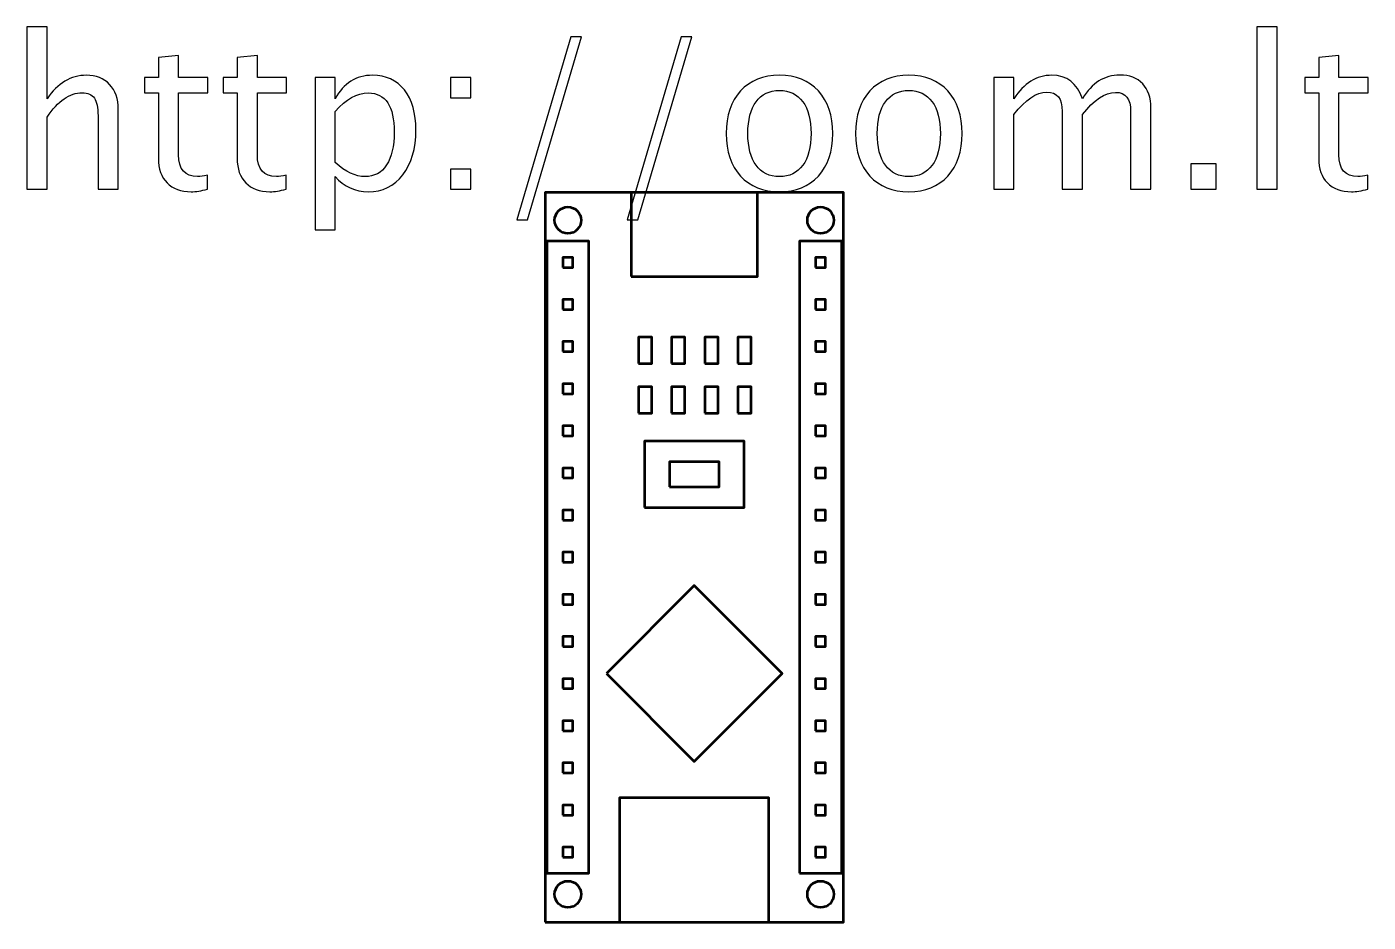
# Model space of a CAD drawing. Header units: centimetres. Extents: x -55 to 43, y -73 to 74.
# Drawn here: x -35.53 to -27.44, y 53.3 to 58.7 of the extents above; entities that cross this region are included whole.
import ezdxf

# ---------------------------------------------------------------- set-up
doc = ezdxf.new("R2010")
doc.units = ezdxf.units.CM
doc.header["$MEASUREMENT"] = 0
doc.layers.add('Layer 1', color=7, linetype='Continuous')

msp = doc.modelspace()

# ---------------------------------------------------------------- linework, layer by layer
at = {"layer": 'Layer 1', "lineweight": 53}
for points in [[(-32.4, 53.3), (-30.6, 53.3), (-30.6, 57.7), (-32.4, 57.7), (-32.4, 53.3)], [(-31.881, 57.192), (-31.119, 57.192), (-31.119, 57.7), (-31.881, 57.7), (-31.881, 57.192)], [(-32.389, 53.59497), (-32.135, 53.59497), (-32.135, 57.40497), (-32.389, 57.40497), (-32.389, 53.59497)], [(-30.865, 53.59497), (-30.611, 53.59497), (-30.611, 57.40497), (-30.865, 57.40497), (-30.865, 53.59497)], [(-32.292, 57.24797), (-32.232, 57.24797), (-32.232, 57.30797), (-32.292, 57.30797), (-32.292, 57.24797)], [(-30.768, 57.24797), (-30.708, 57.24797), (-30.708, 57.30797), (-30.768, 57.30797), (-30.768, 57.24797)], [(-32.292, 56.99397), (-32.232, 56.99397), (-32.232, 57.05397), (-32.292, 57.05397), (-32.292, 56.99397)], [(-30.768, 56.99397), (-30.708, 56.99397), (-30.708, 57.05397), (-30.768, 57.05397), (-30.768, 56.99397)], [(-32.292, 56.73997), (-32.232, 56.73997), (-32.232, 56.79997), (-32.292, 56.79997), (-32.292, 56.73997)], [(-31.83639, 56.66799), (-31.75639, 56.66799), (-31.75639, 56.82799), (-31.83639, 56.82799), (-31.83639, 56.66799)], [(-31.63639, 56.66799), (-31.55639, 56.66799), (-31.55639, 56.82799), (-31.63639, 56.82799), (-31.63639, 56.66799)], [(-31.43639, 56.66799), (-31.35639, 56.66799), (-31.35639, 56.82799), (-31.43639, 56.82799), (-31.43639, 56.66799)], [(-31.23639, 56.66799), (-31.15639, 56.66799), (-31.15639, 56.82799), (-31.23639, 56.82799), (-31.23639, 56.66799)], [(-30.768, 56.73997), (-30.708, 56.73997), (-30.708, 56.79997), (-30.768, 56.79997), (-30.768, 56.73997)], [(-32.292, 56.48597), (-32.232, 56.48597), (-32.232, 56.54597), (-32.292, 56.54597), (-32.292, 56.48597)], [(-30.768, 56.48597), (-30.708, 56.48597), (-30.708, 56.54597), (-30.768, 56.54597), (-30.768, 56.48597)], [(-31.83639, 56.36799), (-31.75639, 56.36799), (-31.75639, 56.52799), (-31.83639, 56.52799), (-31.83639, 56.36799)], [(-31.63639, 56.36799), (-31.55639, 56.36799), (-31.55639, 56.52799), (-31.63639, 56.52799), (-31.63639, 56.36799)], [(-31.43639, 56.36799), (-31.35639, 56.36799), (-31.35639, 56.52799), (-31.43639, 56.52799), (-31.43639, 56.36799)], [(-31.23639, 56.36799), (-31.15639, 56.36799), (-31.15639, 56.52799), (-31.23639, 56.52799), (-31.23639, 56.36799)], [(-32.292, 56.23197), (-32.232, 56.23197), (-32.232, 56.29197), (-32.292, 56.29197), (-32.292, 56.23197)], [(-30.768, 56.23197), (-30.708, 56.23197), (-30.708, 56.29197), (-30.768, 56.29197), (-30.768, 56.23197)], [(-31.8, 55.8), (-31.2, 55.8), (-31.2, 56.2), (-31.8, 56.2), (-31.8, 55.8)], [(-31.65, 55.925), (-31.35, 55.925), (-31.35, 56.075), (-31.65, 56.075), (-31.65, 55.925)], [(-32.292, 55.97797), (-32.232, 55.97797), (-32.232, 56.03797), (-32.292, 56.03797), (-32.292, 55.97797)], [(-30.768, 55.97797), (-30.708, 55.97797), (-30.708, 56.03797), (-30.768, 56.03797), (-30.768, 55.97797)], [(-32.292, 55.72397), (-32.232, 55.72397), (-32.232, 55.78397), (-32.292, 55.78397), (-32.292, 55.72397)], [(-30.768, 55.72397), (-30.708, 55.72397), (-30.708, 55.78397), (-30.768, 55.78397), (-30.768, 55.72397)], [(-32.292, 55.46997), (-32.232, 55.46997), (-32.232, 55.52997), (-32.292, 55.52997), (-32.292, 55.46997)], [(-30.768, 55.46997), (-30.708, 55.46997), (-30.708, 55.52997), (-30.768, 55.52997), (-30.768, 55.46997)], [(-32.292, 55.21597), (-32.232, 55.21597), (-32.232, 55.27597), (-32.292, 55.27597), (-32.292, 55.21597)], [(-30.768, 55.21597), (-30.708, 55.21597), (-30.708, 55.27597), (-30.768, 55.27597), (-30.768, 55.21597)], [(-32.292, 54.96197), (-32.232, 54.96197), (-32.232, 55.02197), (-32.292, 55.02197), (-32.292, 54.96197)], [(-30.768, 54.96197), (-30.708, 54.96197), (-30.708, 55.02197), (-30.768, 55.02197), (-30.768, 54.96197)], [(-32.292, 54.70797), (-32.232, 54.70797), (-32.232, 54.76797), (-32.292, 54.76797), (-32.292, 54.70797)], [(-30.768, 54.70797), (-30.708, 54.70797), (-30.708, 54.76797), (-30.768, 54.76797), (-30.768, 54.70797)], [(-32.292, 54.45397), (-32.232, 54.45397), (-32.232, 54.51397), (-32.292, 54.51397), (-32.292, 54.45397)], [(-30.768, 54.45397), (-30.708, 54.45397), (-30.708, 54.51397), (-30.768, 54.51397), (-30.768, 54.45397)], [(-32.292, 54.19997), (-32.232, 54.19997), (-32.232, 54.25997), (-32.292, 54.25997), (-32.292, 54.19997)], [(-30.768, 54.19997), (-30.708, 54.19997), (-30.708, 54.25997), (-30.768, 54.25997), (-30.768, 54.19997)], [(-31.95, 53.3), (-31.05, 53.3), (-31.05, 54.05), (-31.95, 54.05), (-31.95, 53.3)], [(-32.292, 53.94597), (-32.232, 53.94597), (-32.232, 54.00597), (-32.292, 54.00597), (-32.292, 53.94597)], [(-30.768, 53.94597), (-30.708, 53.94597), (-30.708, 54.00597), (-30.768, 54.00597), (-30.768, 53.94597)], [(-32.292, 53.69197), (-32.232, 53.69197), (-32.232, 53.75197), (-32.292, 53.75197), (-32.292, 53.69197)], [(-30.768, 53.69197), (-30.708, 53.69197), (-30.708, 53.75197), (-30.768, 53.75197), (-30.768, 53.69197)]]:
    msp.add_lwpolyline(points, close=True, dxfattribs=at)
for centre in [(-32.262, 57.53197), (-30.738, 57.53197), (-32.262, 53.46797), (-30.738, 53.46797)]:
    msp.add_ellipse(centre, major_axis=(0, 0.08), ratio=1, dxfattribs=at)
at = {"layer": 'Layer 1'}
for points, knots in [([(-35.52526, 57.71887), (-35.52526, 57.71887), (-35.52526, 58.69804), (-35.52526, 58.69804), (-35.52526, 58.69804), (-35.52526, 58.69804), (-35.40334, 58.69804), (-35.40334, 58.69804), (-35.40334, 58.69804), (-35.40334, 58.69804), (-35.40334, 58.26476), (-35.40334, 58.26476), (-35.40334, 58.26476), (-35.33878, 58.35895), (-35.25962, 58.40594), (-35.16606, 58.40594), (-35.16606, 58.40594), (-35.10722, 58.40594), (-35.06044, 58.38753), (-35.02594, 58.35048), (-35.02594, 58.35048), (-34.99144, 58.31365), (-34.97408, 58.26391), (-34.97408, 58.20168), (-34.97408, 58.20168), (-34.97408, 58.20168), (-34.97408, 57.71887), (-34.97408, 57.71887), (-34.97408, 57.71887), (-34.97408, 57.71887), (-35.096, 57.71887), (-35.096, 57.71887), (-35.096, 57.71887), (-35.096, 57.71887), (-35.096, 58.16189), (-35.096, 58.16189), (-35.096, 58.16189), (-35.096, 58.21184), (-35.10341, 58.2474), (-35.11801, 58.26857), (-35.11801, 58.26857), (-35.13283, 58.28995), (-35.15717, 58.30053), (-35.19125, 58.30053), (-35.19125, 58.30053), (-35.26618, 58.30053), (-35.33688, 58.25164), (-35.40334, 58.15385), (-35.40334, 58.15385), (-35.40334, 58.15385), (-35.40334, 57.71887), (-35.40334, 57.71887), (-35.40334, 57.71887), (-35.40334, 57.71887), (-35.52526, 57.71887), (-35.52526, 57.71887)], [0, 0, 0, 0, 0.0666667, 0.0666667, 0.0666667, 0.0666667, 0.1333333, 0.1333333, 0.1333333, 0.1333333, 0.2, 0.2, 0.2, 0.2, 0.2666667, 0.2666667, 0.2666667, 0.2666667, 0.3333333, 0.3333333, 0.3333333, 0.3333333, 0.4, 0.4, 0.4, 0.4, 0.4666667, 0.4666667, 0.4666667, 0.4666667, 0.5333333, 0.5333333, 0.5333333, 0.5333333, 0.6, 0.6, 0.6, 0.6, 0.6666667, 0.6666667, 0.6666667, 0.6666667, 0.7333333, 0.7333333, 0.7333333, 0.7333333, 0.8, 0.8, 0.8, 0.8, 0.8666667, 0.8666667, 0.8666667, 0.8666667, 1, 1, 1, 1]), ([(-28.10636, 57.71887), (-28.10636, 57.71887), (-28.10636, 58.69804), (-28.10636, 58.69804), (-28.10636, 58.69804), (-28.10636, 58.69804), (-27.98444, 58.69804), (-27.98444, 58.69804), (-27.98444, 58.69804), (-27.98444, 58.69804), (-27.98444, 57.71887), (-27.98444, 57.71887), (-27.98444, 57.71887), (-27.98444, 57.71887), (-28.10636, 57.71887), (-28.10636, 57.71887)], [0, 0, 0, 0, 0.2, 0.2, 0.2, 0.2, 0.4, 0.4, 0.4, 0.4, 0.6, 0.6, 0.6, 0.6, 1, 1, 1, 1]), ([(-32.57082, 57.53472), (-32.57082, 57.53472), (-32.24422, 58.63708), (-32.24422, 58.63708), (-32.24422, 58.63708), (-32.24422, 58.63708), (-32.17966, 58.63708), (-32.17966, 58.63708), (-32.17966, 58.63708), (-32.17966, 58.63708), (-32.50626, 57.53472), (-32.50626, 57.53472), (-32.50626, 57.53472), (-32.50626, 57.53472), (-32.57082, 57.53472), (-32.57082, 57.53472)], [0, 0, 0, 0, 0.2, 0.2, 0.2, 0.2, 0.4, 0.4, 0.4, 0.4, 0.6, 0.6, 0.6, 0.6, 1, 1, 1, 1]), ([(-31.90492, 57.53472), (-31.90492, 57.53472), (-31.57832, 58.63708), (-31.57832, 58.63708), (-31.57832, 58.63708), (-31.57832, 58.63708), (-31.51376, 58.63708), (-31.51376, 58.63708), (-31.51376, 58.63708), (-31.51376, 58.63708), (-31.84036, 57.53472), (-31.84036, 57.53472), (-31.84036, 57.53472), (-31.84036, 57.53472), (-31.90492, 57.53472), (-31.90492, 57.53472)], [0, 0, 0, 0, 0.2, 0.2, 0.2, 0.2, 0.4, 0.4, 0.4, 0.4, 0.6, 0.6, 0.6, 0.6, 1, 1, 1, 1]), ([(-34.43602, 57.71908), (-34.4737, 57.70871), (-34.5065, 57.70363), (-34.53423, 57.70363), (-34.53423, 57.70363), (-34.59646, 57.70363), (-34.64493, 57.72141), (-34.67965, 57.75697), (-34.67965, 57.75697), (-34.71457, 57.79253), (-34.73193, 57.84185), (-34.73193, 57.90514), (-34.73193, 57.90514), (-34.73193, 57.90514), (-34.73193, 58.30053), (-34.73193, 58.30053), (-34.73193, 58.30053), (-34.73193, 58.30053), (-34.81617, 58.30053), (-34.81617, 58.30053), (-34.81617, 58.30053), (-34.81617, 58.30053), (-34.81617, 58.39197), (-34.81617, 58.39197), (-34.81617, 58.39197), (-34.81617, 58.39197), (-34.73193, 58.39197), (-34.73193, 58.39197), (-34.73193, 58.39197), (-34.73193, 58.39197), (-34.73193, 58.51368), (-34.73193, 58.51368), (-34.73193, 58.51368), (-34.73193, 58.51368), (-34.61001, 58.52532), (-34.61001, 58.52532), (-34.61001, 58.52532), (-34.61001, 58.52532), (-34.61001, 58.39197), (-34.61001, 58.39197), (-34.61001, 58.39197), (-34.61001, 58.39197), (-34.43348, 58.39197), (-34.43348, 58.39197), (-34.43348, 58.39197), (-34.43348, 58.39197), (-34.43348, 58.30053), (-34.43348, 58.30053), (-34.43348, 58.30053), (-34.43348, 58.30053), (-34.61001, 58.30053), (-34.61001, 58.30053), (-34.61001, 58.30053), (-34.61001, 58.30053), (-34.61001, 57.92715), (-34.61001, 57.92715), (-34.61001, 57.92715), (-34.61001, 57.8391), (-34.5717, 57.79507), (-34.49529, 57.79507), (-34.49529, 57.79507), (-34.47899, 57.79507), (-34.4593, 57.79782), (-34.43602, 57.80311), (-34.43602, 57.80311), (-34.43602, 57.80311), (-34.43602, 57.71908), (-34.43602, 57.71908)], [0, 0, 0, 0, 0.0555556, 0.0555556, 0.0555556, 0.0555556, 0.1111111, 0.1111111, 0.1111111, 0.1111111, 0.1666667, 0.1666667, 0.1666667, 0.1666667, 0.2222222, 0.2222222, 0.2222222, 0.2222222, 0.2777778, 0.2777778, 0.2777778, 0.2777778, 0.3333333, 0.3333333, 0.3333333, 0.3333333, 0.3888889, 0.3888889, 0.3888889, 0.3888889, 0.4444444, 0.4444444, 0.4444444, 0.4444444, 0.5, 0.5, 0.5, 0.5, 0.5555556, 0.5555556, 0.5555556, 0.5555556, 0.6111111, 0.6111111, 0.6111111, 0.6111111, 0.6666667, 0.6666667, 0.6666667, 0.6666667, 0.7222222, 0.7222222, 0.7222222, 0.7222222, 0.7777778, 0.7777778, 0.7777778, 0.7777778, 0.8333333, 0.8333333, 0.8333333, 0.8333333, 0.8888889, 0.8888889, 0.8888889, 0.8888889, 1, 1, 1, 1]), ([(-33.96104, 57.71908), (-33.99872, 57.70871), (-34.03152, 57.70363), (-34.05925, 57.70363), (-34.05925, 57.70363), (-34.12148, 57.70363), (-34.16995, 57.72141), (-34.20467, 57.75697), (-34.20467, 57.75697), (-34.23959, 57.79253), (-34.25695, 57.84185), (-34.25695, 57.90514), (-34.25695, 57.90514), (-34.25695, 57.90514), (-34.25695, 58.30053), (-34.25695, 58.30053), (-34.25695, 58.30053), (-34.25695, 58.30053), (-34.34119, 58.30053), (-34.34119, 58.30053), (-34.34119, 58.30053), (-34.34119, 58.30053), (-34.34119, 58.39197), (-34.34119, 58.39197), (-34.34119, 58.39197), (-34.34119, 58.39197), (-34.25695, 58.39197), (-34.25695, 58.39197), (-34.25695, 58.39197), (-34.25695, 58.39197), (-34.25695, 58.51368), (-34.25695, 58.51368), (-34.25695, 58.51368), (-34.25695, 58.51368), (-34.13503, 58.52532), (-34.13503, 58.52532), (-34.13503, 58.52532), (-34.13503, 58.52532), (-34.13503, 58.39197), (-34.13503, 58.39197), (-34.13503, 58.39197), (-34.13503, 58.39197), (-33.9585, 58.39197), (-33.9585, 58.39197), (-33.9585, 58.39197), (-33.9585, 58.39197), (-33.9585, 58.30053), (-33.9585, 58.30053), (-33.9585, 58.30053), (-33.9585, 58.30053), (-34.13503, 58.30053), (-34.13503, 58.30053), (-34.13503, 58.30053), (-34.13503, 58.30053), (-34.13503, 57.92715), (-34.13503, 57.92715), (-34.13503, 57.92715), (-34.13503, 57.8391), (-34.09672, 57.79507), (-34.02031, 57.79507), (-34.02031, 57.79507), (-34.00401, 57.79507), (-33.98432, 57.79782), (-33.96104, 57.80311), (-33.96104, 57.80311), (-33.96104, 57.80311), (-33.96104, 57.71908), (-33.96104, 57.71908)], [0, 0, 0, 0, 0.0555556, 0.0555556, 0.0555556, 0.0555556, 0.1111111, 0.1111111, 0.1111111, 0.1111111, 0.1666667, 0.1666667, 0.1666667, 0.1666667, 0.2222222, 0.2222222, 0.2222222, 0.2222222, 0.2777778, 0.2777778, 0.2777778, 0.2777778, 0.3333333, 0.3333333, 0.3333333, 0.3333333, 0.3888889, 0.3888889, 0.3888889, 0.3888889, 0.4444444, 0.4444444, 0.4444444, 0.4444444, 0.5, 0.5, 0.5, 0.5, 0.5555556, 0.5555556, 0.5555556, 0.5555556, 0.6111111, 0.6111111, 0.6111111, 0.6111111, 0.6666667, 0.6666667, 0.6666667, 0.6666667, 0.7222222, 0.7222222, 0.7222222, 0.7222222, 0.7777778, 0.7777778, 0.7777778, 0.7777778, 0.8333333, 0.8333333, 0.8333333, 0.8333333, 0.8888889, 0.8888889, 0.8888889, 0.8888889, 1, 1, 1, 1]), ([(-27.43834, 57.71908), (-27.47602, 57.70871), (-27.50882, 57.70363), (-27.53655, 57.70363), (-27.53655, 57.70363), (-27.59878, 57.70363), (-27.64725, 57.72141), (-27.68197, 57.75697), (-27.68197, 57.75697), (-27.71689, 57.79253), (-27.73425, 57.84185), (-27.73425, 57.90514), (-27.73425, 57.90514), (-27.73425, 57.90514), (-27.73425, 58.30053), (-27.73425, 58.30053), (-27.73425, 58.30053), (-27.73425, 58.30053), (-27.81849, 58.30053), (-27.81849, 58.30053), (-27.81849, 58.30053), (-27.81849, 58.30053), (-27.81849, 58.39197), (-27.81849, 58.39197), (-27.81849, 58.39197), (-27.81849, 58.39197), (-27.73425, 58.39197), (-27.73425, 58.39197), (-27.73425, 58.39197), (-27.73425, 58.39197), (-27.73425, 58.51368), (-27.73425, 58.51368), (-27.73425, 58.51368), (-27.73425, 58.51368), (-27.61233, 58.52532), (-27.61233, 58.52532), (-27.61233, 58.52532), (-27.61233, 58.52532), (-27.61233, 58.39197), (-27.61233, 58.39197), (-27.61233, 58.39197), (-27.61233, 58.39197), (-27.4358, 58.39197), (-27.4358, 58.39197), (-27.4358, 58.39197), (-27.4358, 58.39197), (-27.4358, 58.30053), (-27.4358, 58.30053), (-27.4358, 58.30053), (-27.4358, 58.30053), (-27.61233, 58.30053), (-27.61233, 58.30053), (-27.61233, 58.30053), (-27.61233, 58.30053), (-27.61233, 57.92715), (-27.61233, 57.92715), (-27.61233, 57.92715), (-27.61233, 57.8391), (-27.57402, 57.79507), (-27.49761, 57.79507), (-27.49761, 57.79507), (-27.48131, 57.79507), (-27.46162, 57.79782), (-27.43834, 57.80311), (-27.43834, 57.80311), (-27.43834, 57.80311), (-27.43834, 57.71908), (-27.43834, 57.71908)], [0, 0, 0, 0, 0.0555556, 0.0555556, 0.0555556, 0.0555556, 0.1111111, 0.1111111, 0.1111111, 0.1111111, 0.1666667, 0.1666667, 0.1666667, 0.1666667, 0.2222222, 0.2222222, 0.2222222, 0.2222222, 0.2777778, 0.2777778, 0.2777778, 0.2777778, 0.3333333, 0.3333333, 0.3333333, 0.3333333, 0.3888889, 0.3888889, 0.3888889, 0.3888889, 0.4444444, 0.4444444, 0.4444444, 0.4444444, 0.5, 0.5, 0.5, 0.5, 0.5555556, 0.5555556, 0.5555556, 0.5555556, 0.6111111, 0.6111111, 0.6111111, 0.6111111, 0.6666667, 0.6666667, 0.6666667, 0.6666667, 0.7222222, 0.7222222, 0.7222222, 0.7222222, 0.7777778, 0.7777778, 0.7777778, 0.7777778, 0.8333333, 0.8333333, 0.8333333, 0.8333333, 0.8888889, 0.8888889, 0.8888889, 0.8888889, 1, 1, 1, 1]), ([(-33.78705, 57.47376), (-33.78705, 57.47376), (-33.78705, 58.39197), (-33.78705, 58.39197), (-33.78705, 58.39197), (-33.78705, 58.39197), (-33.66513, 58.39197), (-33.66513, 58.39197), (-33.66513, 58.39197), (-33.66513, 58.39197), (-33.66513, 58.26476), (-33.66513, 58.26476), (-33.66513, 58.26476), (-33.61518, 58.35895), (-33.54003, 58.40594), (-33.43992, 58.40594), (-33.43992, 58.40594), (-33.35885, 58.40594), (-33.29514, 58.37652), (-33.24857, 58.31746), (-33.24857, 58.31746), (-33.202, 58.25841), (-33.17872, 58.17776), (-33.17872, 58.07553), (-33.17872, 58.07553), (-33.17872, 57.96419), (-33.20518, 57.87423), (-33.25788, 57.80608), (-33.25788, 57.80608), (-33.31059, 57.73771), (-33.38001, 57.70363), (-33.46595, 57.70363), (-33.46595, 57.70363), (-33.54575, 57.70363), (-33.61221, 57.73411), (-33.66513, 57.79528), (-33.66513, 57.79528), (-33.66513, 57.79528), (-33.66513, 57.47376), (-33.66513, 57.47376), (-33.66513, 57.47376), (-33.66513, 57.47376), (-33.78705, 57.47376), (-33.78705, 57.47376)], [0, 0, 0, 0, 0.0833333, 0.0833333, 0.0833333, 0.0833333, 0.1666667, 0.1666667, 0.1666667, 0.1666667, 0.25, 0.25, 0.25, 0.25, 0.3333333, 0.3333333, 0.3333333, 0.3333333, 0.4166667, 0.4166667, 0.4166667, 0.4166667, 0.5, 0.5, 0.5, 0.5, 0.5833333, 0.5833333, 0.5833333, 0.5833333, 0.6666667, 0.6666667, 0.6666667, 0.6666667, 0.75, 0.75, 0.75, 0.75, 0.8333333, 0.8333333, 0.8333333, 0.8333333, 1, 1, 1, 1]), ([(-30.98629, 57.70363), (-31.08514, 57.70363), (-31.16345, 57.73517), (-31.22103, 57.79825), (-31.22103, 57.79825), (-31.27881, 57.86132), (-31.3076, 57.94705), (-31.3076, 58.05521), (-31.3076, 58.05521), (-31.3076, 58.16316), (-31.27881, 58.24867), (-31.22103, 58.31154), (-31.22103, 58.31154), (-31.16345, 58.3744), (-31.08514, 58.40594), (-30.98629, 58.40594), (-30.98629, 58.40594), (-30.88744, 58.40594), (-30.80912, 58.3744), (-30.75155, 58.31154), (-30.75155, 58.31154), (-30.69377, 58.24867), (-30.66498, 58.16316), (-30.66498, 58.05521), (-30.66498, 58.05521), (-30.66498, 57.94705), (-30.69377, 57.86132), (-30.75155, 57.79825), (-30.75155, 57.79825), (-30.80912, 57.73517), (-30.88744, 57.70363), (-30.98629, 57.70363)], [0, 0, 0, 0, 0.1111111, 0.1111111, 0.1111111, 0.1111111, 0.2222222, 0.2222222, 0.2222222, 0.2222222, 0.3333333, 0.3333333, 0.3333333, 0.3333333, 0.4444444, 0.4444444, 0.4444444, 0.4444444, 0.5555556, 0.5555556, 0.5555556, 0.5555556, 0.6666667, 0.6666667, 0.6666667, 0.6666667, 0.7777778, 0.7777778, 0.7777778, 0.7777778, 1, 1, 1, 1]), ([(-30.20609, 57.70363), (-30.30494, 57.70363), (-30.38325, 57.73517), (-30.44083, 57.79825), (-30.44083, 57.79825), (-30.49861, 57.86132), (-30.5274, 57.94705), (-30.5274, 58.05521), (-30.5274, 58.05521), (-30.5274, 58.16316), (-30.49861, 58.24867), (-30.44083, 58.31154), (-30.44083, 58.31154), (-30.38325, 58.3744), (-30.30494, 58.40594), (-30.20609, 58.40594), (-30.20609, 58.40594), (-30.10724, 58.40594), (-30.02892, 58.3744), (-29.97135, 58.31154), (-29.97135, 58.31154), (-29.91357, 58.24867), (-29.88478, 58.16316), (-29.88478, 58.05521), (-29.88478, 58.05521), (-29.88478, 57.94705), (-29.91357, 57.86132), (-29.97135, 57.79825), (-29.97135, 57.79825), (-30.02892, 57.73517), (-30.10724, 57.70363), (-30.20609, 57.70363)], [0, 0, 0, 0, 0.1111111, 0.1111111, 0.1111111, 0.1111111, 0.2222222, 0.2222222, 0.2222222, 0.2222222, 0.3333333, 0.3333333, 0.3333333, 0.3333333, 0.4444444, 0.4444444, 0.4444444, 0.4444444, 0.5555556, 0.5555556, 0.5555556, 0.5555556, 0.6666667, 0.6666667, 0.6666667, 0.6666667, 0.7777778, 0.7777778, 0.7777778, 0.7777778, 1, 1, 1, 1]), ([(-29.69386, 57.71887), (-29.69386, 57.71887), (-29.69386, 58.39197), (-29.69386, 58.39197), (-29.69386, 58.39197), (-29.69386, 58.39197), (-29.57194, 58.39197), (-29.57194, 58.39197), (-29.57194, 58.39197), (-29.57194, 58.39197), (-29.57194, 58.26476), (-29.57194, 58.26476), (-29.57194, 58.26476), (-29.51246, 58.35895), (-29.43626, 58.40594), (-29.34292, 58.40594), (-29.34292, 58.40594), (-29.25296, 58.40594), (-29.19179, 58.35895), (-29.15919, 58.26476), (-29.15919, 58.26476), (-29.1014, 58.3598), (-29.02605, 58.40721), (-28.93355, 58.40721), (-28.93355, 58.40721), (-28.8745, 58.40721), (-28.82857, 58.38985), (-28.79576, 58.35493), (-28.79576, 58.35493), (-28.76295, 58.32), (-28.74644, 58.27111), (-28.74644, 58.20824), (-28.74644, 58.20824), (-28.74644, 58.20824), (-28.74644, 57.71887), (-28.74644, 57.71887), (-28.74644, 57.71887), (-28.74644, 57.71887), (-28.86836, 57.71887), (-28.86836, 57.71887), (-28.86836, 57.71887), (-28.86836, 57.71887), (-28.86836, 58.18814), (-28.86836, 58.18814), (-28.86836, 58.18814), (-28.86836, 58.26476), (-28.89884, 58.30307), (-28.9598, 58.30307), (-28.9598, 58.30307), (-29.02309, 58.30307), (-29.08955, 58.25841), (-29.15919, 58.16887), (-29.15919, 58.16887), (-29.15919, 58.16887), (-29.15919, 57.71887), (-29.15919, 57.71887), (-29.15919, 57.71887), (-29.15919, 57.71887), (-29.28111, 57.71887), (-29.28111, 57.71887), (-29.28111, 57.71887), (-29.28111, 57.71887), (-29.28111, 58.18856), (-29.28111, 58.18856), (-29.28111, 58.18856), (-29.28111, 58.26582), (-29.31201, 58.30434), (-29.37403, 58.30434), (-29.37403, 58.30434), (-29.43563, 58.30434), (-29.50167, 58.25947), (-29.57194, 58.16951), (-29.57194, 58.16951), (-29.57194, 58.16951), (-29.57194, 57.71887), (-29.57194, 57.71887), (-29.57194, 57.71887), (-29.57194, 57.71887), (-29.69386, 57.71887), (-29.69386, 57.71887)], [0, 0, 0, 0, 0.047619, 0.047619, 0.047619, 0.047619, 0.0952381, 0.0952381, 0.0952381, 0.0952381, 0.1428571, 0.1428571, 0.1428571, 0.1428571, 0.1904762, 0.1904762, 0.1904762, 0.1904762, 0.2380952, 0.2380952, 0.2380952, 0.2380952, 0.2857143, 0.2857143, 0.2857143, 0.2857143, 0.3333333, 0.3333333, 0.3333333, 0.3333333, 0.3809524, 0.3809524, 0.3809524, 0.3809524, 0.4285714, 0.4285714, 0.4285714, 0.4285714, 0.4761905, 0.4761905, 0.4761905, 0.4761905, 0.5238095, 0.5238095, 0.5238095, 0.5238095, 0.5714286, 0.5714286, 0.5714286, 0.5714286, 0.6190476, 0.6190476, 0.6190476, 0.6190476, 0.6666667, 0.6666667, 0.6666667, 0.6666667, 0.7142857, 0.7142857, 0.7142857, 0.7142857, 0.7619048, 0.7619048, 0.7619048, 0.7619048, 0.8095238, 0.8095238, 0.8095238, 0.8095238, 0.8571429, 0.8571429, 0.8571429, 0.8571429, 0.9047619, 0.9047619, 0.9047619, 0.9047619, 1, 1, 1, 1]), ([(-32.97002, 58.27005), (-32.97002, 58.27005), (-32.97002, 58.39197), (-32.97002, 58.39197), (-32.97002, 58.39197), (-32.97002, 58.39197), (-32.8481, 58.39197), (-32.8481, 58.39197), (-32.8481, 58.39197), (-32.8481, 58.39197), (-32.8481, 58.27005), (-32.8481, 58.27005), (-32.8481, 58.27005), (-32.8481, 58.27005), (-32.97002, 58.27005), (-32.97002, 58.27005)], [0, 0, 0, 0, 0.2, 0.2, 0.2, 0.2, 0.4, 0.4, 0.4, 0.4, 0.6, 0.6, 0.6, 0.6, 1, 1, 1, 1]), ([(-33.66513, 57.87931), (-33.60226, 57.82322), (-33.54236, 57.79507), (-33.48542, 57.79507), (-33.48542, 57.79507), (-33.42933, 57.79507), (-33.38594, 57.81857), (-33.35546, 57.86534), (-33.35546, 57.86534), (-33.32477, 57.91212), (-33.30953, 57.97795), (-33.30953, 58.06304), (-33.30953, 58.06304), (-33.30953, 58.22052), (-33.3616, 58.29926), (-33.46574, 58.29926), (-33.46574, 58.29926), (-33.5339, 58.29926), (-33.60036, 58.26243), (-33.66513, 58.18856), (-33.66513, 58.18856), (-33.66513, 58.18856), (-33.66513, 57.87931), (-33.66513, 57.87931)], [0, 0, 0, 0, 0.1428571, 0.1428571, 0.1428571, 0.1428571, 0.2857143, 0.2857143, 0.2857143, 0.2857143, 0.4285714, 0.4285714, 0.4285714, 0.4285714, 0.5714286, 0.5714286, 0.5714286, 0.5714286, 0.7142857, 0.7142857, 0.7142857, 0.7142857, 1, 1, 1, 1]), ([(-30.9865, 57.79507), (-30.92618, 57.79507), (-30.87919, 57.81772), (-30.84574, 57.86323), (-30.84574, 57.86323), (-30.81251, 57.90852), (-30.79579, 57.97266), (-30.79579, 58.05521), (-30.79579, 58.05521), (-30.79579, 58.13755), (-30.81251, 58.20147), (-30.84574, 58.24677), (-30.84574, 58.24677), (-30.87919, 58.29185), (-30.92618, 58.3145), (-30.9865, 58.3145), (-30.9865, 58.3145), (-31.04704, 58.3145), (-31.09403, 58.29185), (-31.12705, 58.24677), (-31.12705, 58.24677), (-31.16028, 58.20147), (-31.17679, 58.13755), (-31.17679, 58.05521), (-31.17679, 58.05521), (-31.17679, 57.97266), (-31.16028, 57.90852), (-31.12705, 57.86323), (-31.12705, 57.86323), (-31.09403, 57.81772), (-31.04704, 57.79507), (-30.9865, 57.79507)], [0, 0, 0, 0, 0.1111111, 0.1111111, 0.1111111, 0.1111111, 0.2222222, 0.2222222, 0.2222222, 0.2222222, 0.3333333, 0.3333333, 0.3333333, 0.3333333, 0.4444444, 0.4444444, 0.4444444, 0.4444444, 0.5555556, 0.5555556, 0.5555556, 0.5555556, 0.6666667, 0.6666667, 0.6666667, 0.6666667, 0.7777778, 0.7777778, 0.7777778, 0.7777778, 1, 1, 1, 1]), ([(-30.2063, 57.79507), (-30.14598, 57.79507), (-30.09899, 57.81772), (-30.06554, 57.86323), (-30.06554, 57.86323), (-30.03231, 57.90852), (-30.01559, 57.97266), (-30.01559, 58.05521), (-30.01559, 58.05521), (-30.01559, 58.13755), (-30.03231, 58.20147), (-30.06554, 58.24677), (-30.06554, 58.24677), (-30.09899, 58.29185), (-30.14598, 58.3145), (-30.2063, 58.3145), (-30.2063, 58.3145), (-30.26684, 58.3145), (-30.31383, 58.29185), (-30.34685, 58.24677), (-30.34685, 58.24677), (-30.38008, 58.20147), (-30.39659, 58.13755), (-30.39659, 58.05521), (-30.39659, 58.05521), (-30.39659, 57.97266), (-30.38008, 57.90852), (-30.34685, 57.86323), (-30.34685, 57.86323), (-30.31383, 57.81772), (-30.26684, 57.79507), (-30.2063, 57.79507)], [0, 0, 0, 0, 0.1111111, 0.1111111, 0.1111111, 0.1111111, 0.2222222, 0.2222222, 0.2222222, 0.2222222, 0.3333333, 0.3333333, 0.3333333, 0.3333333, 0.4444444, 0.4444444, 0.4444444, 0.4444444, 0.5555556, 0.5555556, 0.5555556, 0.5555556, 0.6666667, 0.6666667, 0.6666667, 0.6666667, 0.7777778, 0.7777778, 0.7777778, 0.7777778, 1, 1, 1, 1]), ([(-32.97002, 57.71887), (-32.97002, 57.71887), (-32.97002, 57.84079), (-32.97002, 57.84079), (-32.97002, 57.84079), (-32.97002, 57.84079), (-32.8481, 57.84079), (-32.8481, 57.84079), (-32.8481, 57.84079), (-32.8481, 57.84079), (-32.8481, 57.71887), (-32.8481, 57.71887), (-32.8481, 57.71887), (-32.8481, 57.71887), (-32.97002, 57.71887), (-32.97002, 57.71887)], [0, 0, 0, 0, 0.2, 0.2, 0.2, 0.2, 0.4, 0.4, 0.4, 0.4, 0.6, 0.6, 0.6, 0.6, 1, 1, 1, 1]), ([(-28.50556, 57.71887), (-28.50556, 57.71887), (-28.50556, 57.87254), (-28.50556, 57.87254), (-28.50556, 57.87254), (-28.50556, 57.87254), (-28.35189, 57.87254), (-28.35189, 57.87254), (-28.35189, 57.87254), (-28.35189, 57.87254), (-28.35189, 57.71887), (-28.35189, 57.71887), (-28.35189, 57.71887), (-28.35189, 57.71887), (-28.50556, 57.71887), (-28.50556, 57.71887)], [0, 0, 0, 0, 0.2, 0.2, 0.2, 0.2, 0.4, 0.4, 0.4, 0.4, 0.6, 0.6, 0.6, 0.6, 1, 1, 1, 1])]:
    msp.add_open_spline(points, degree=3, knots=knots, dxfattribs=at)
at = {"layer": 'Layer 1', "lineweight": 53}
msp.add_open_spline([(-32.03033, 54.8), (-32.03033, 54.8), (-31.5, 55.33033), (-31.5, 55.33033), (-31.5, 55.33033), (-31.5, 55.33033), (-30.96967, 54.8), (-30.96967, 54.8), (-30.96967, 54.8), (-30.96967, 54.8), (-31.5, 54.26967), (-31.5, 54.26967), (-31.5, 54.26967), (-31.5, 54.26967), (-32.03033, 54.8), (-32.03033, 54.8)], degree=3, knots=[0, 0, 0, 0, 0.2, 0.2, 0.2, 0.2, 0.4, 0.4, 0.4, 0.4, 0.6, 0.6, 0.6, 0.6, 1, 1, 1, 1], dxfattribs=at)

doc.saveas('drawing.dxf')
